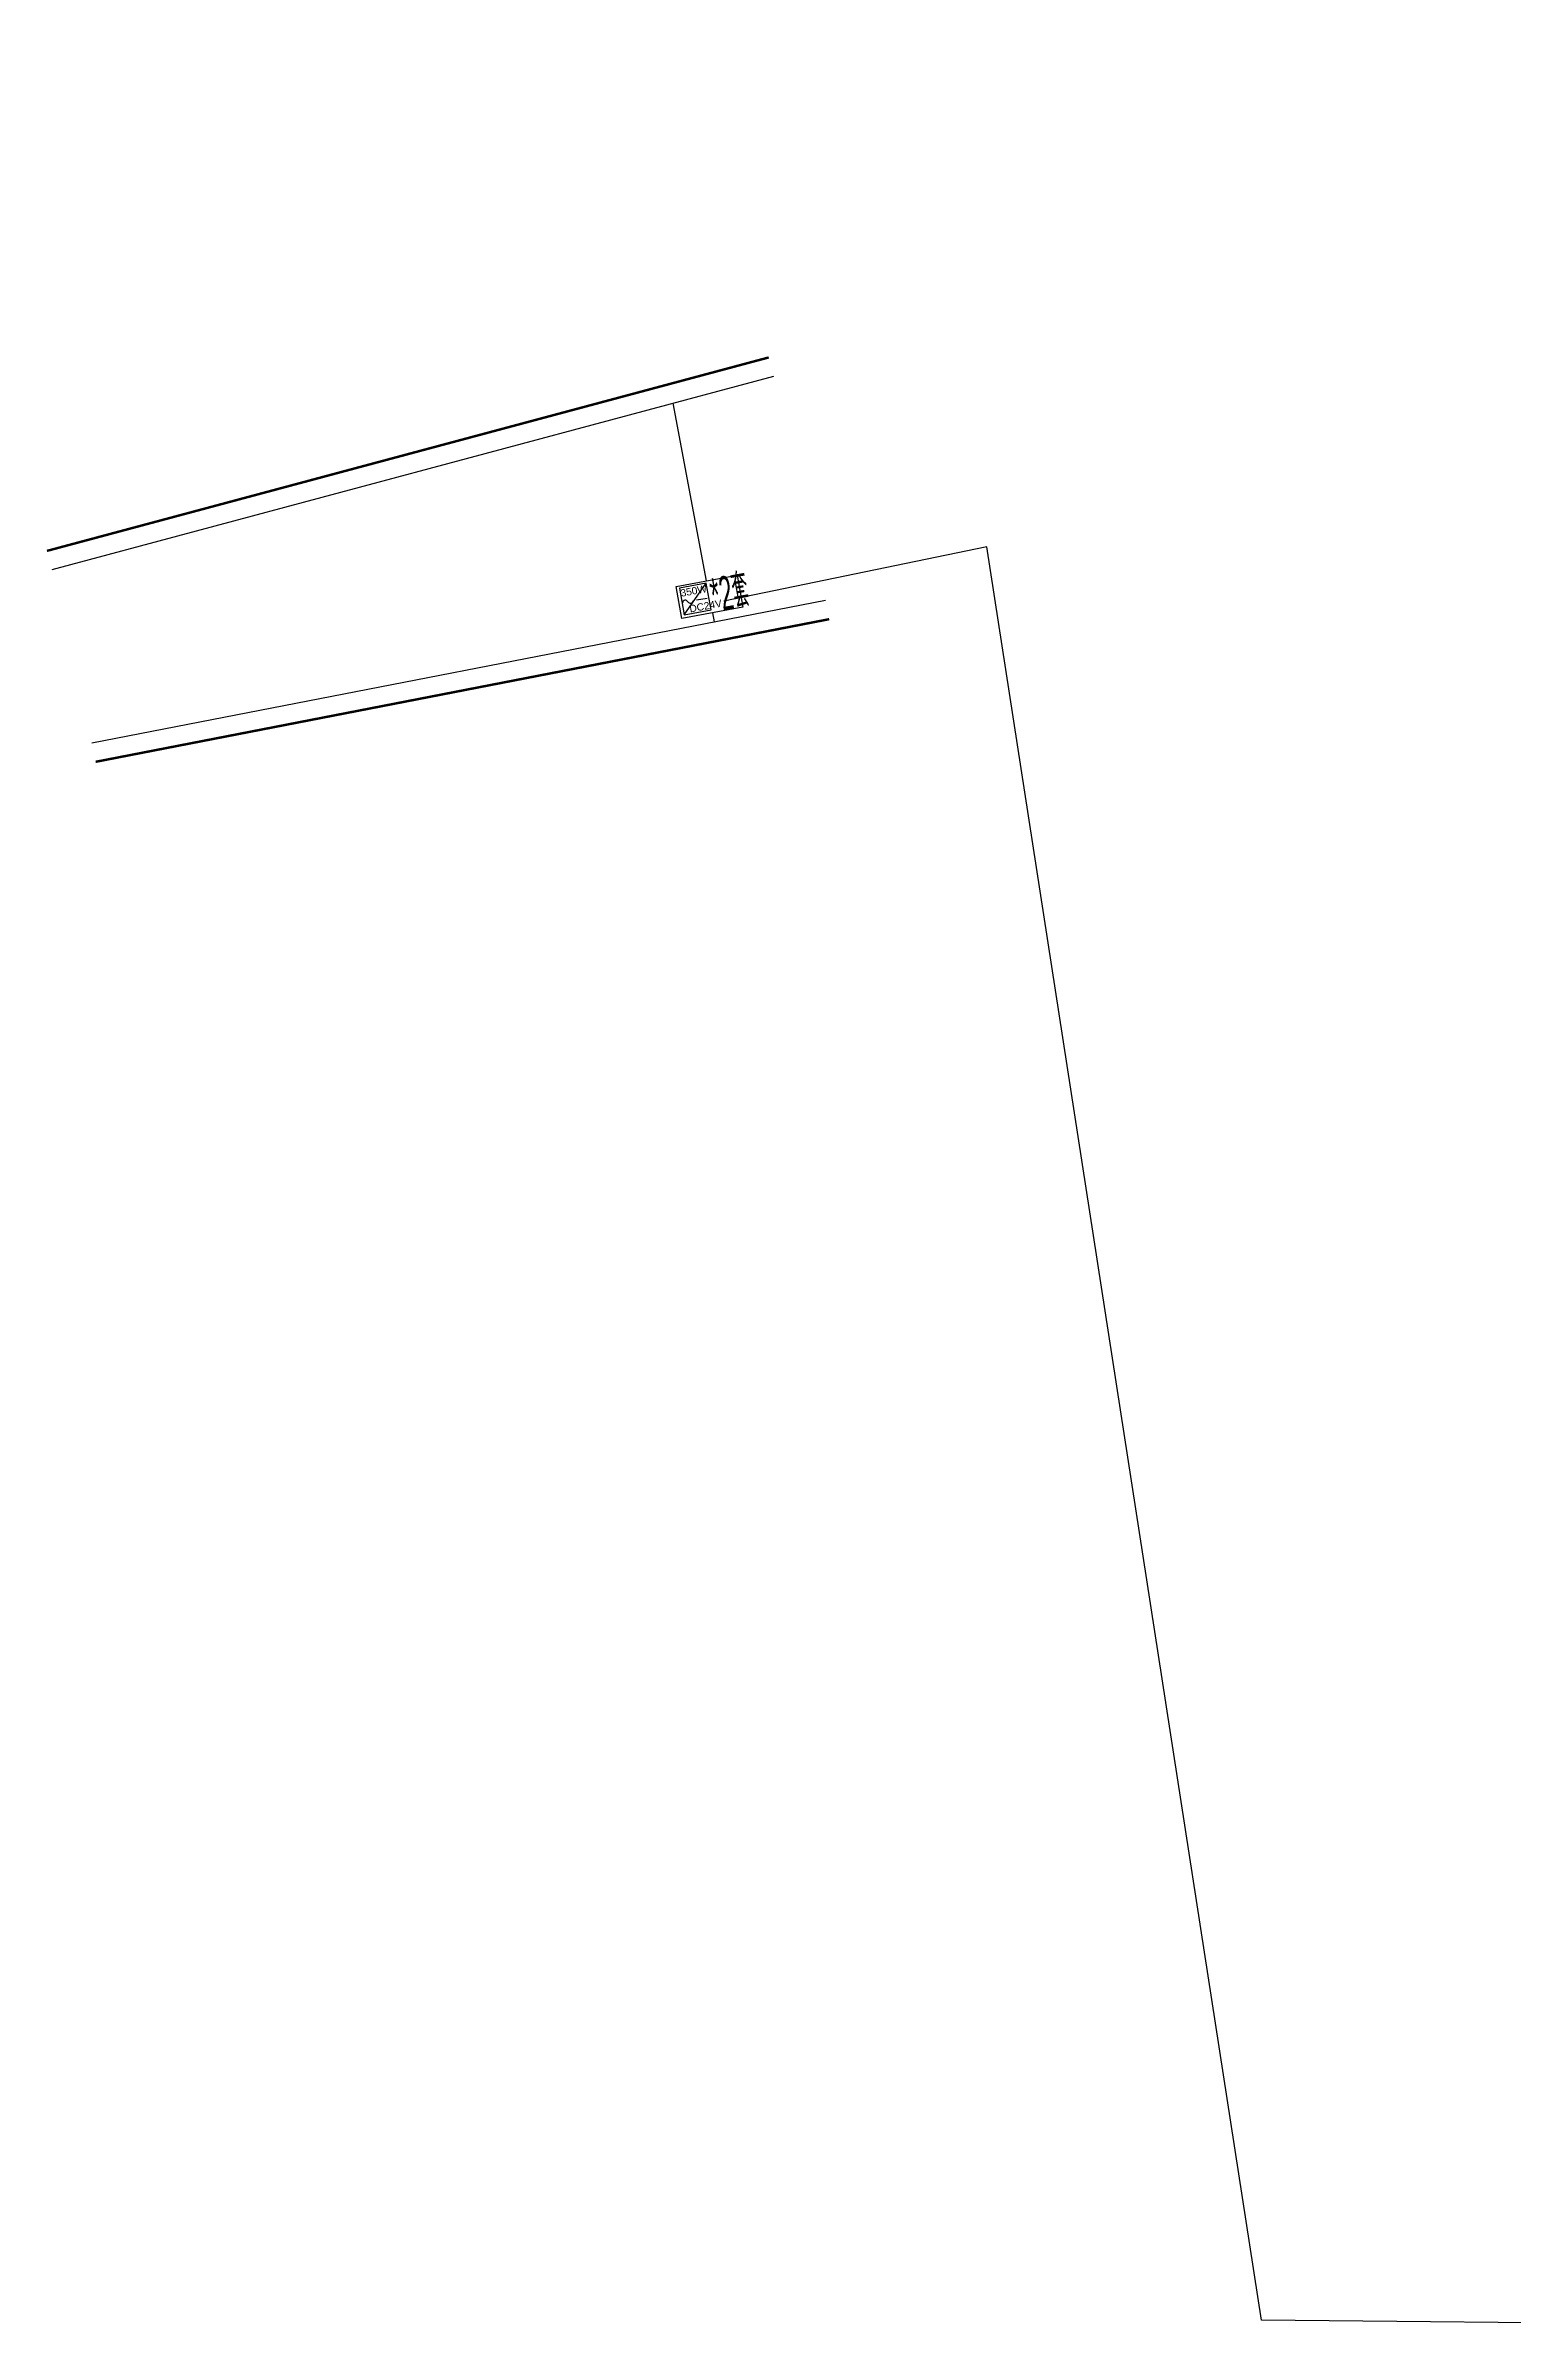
# Model space of a CAD drawing. Header units: inches. Extents: x -187843 to 1582678, y -554589 to 1835338.
# Drawn here: x 1477841 to 1508085, y -322810 to -275657 of the extents above; entities that cross this region are included whole.
import ezdxf
from ezdxf.lldxf.tags import DXFTag

# ---------------------------------------------------------------- set-up
doc = ezdxf.new("R2010")
doc.units = ezdxf.units.IN
doc.header["$MEASUREMENT"] = 0
doc.layers.get('0').update_dxf_attribs({"color": 253})
for name, color, linetype in [('0-LIGHT-TXT', 90, 'Continuous'), ('0-SL01', 1, 'Continuous'), ('0-开关电源', 3, 'Continuous'), ('LT-220V', 5, 'Continuous'), ('LT-24V', 4, 'Continuous')]:
    doc.layers.add(name, color=color, linetype=linetype)
doc.styles.add('SMDEI', font='smsim.shx', dxfattribs={"width": 0.75, "bigfont": 'smfs.shx'})
doc.styles.get("Standard").update_dxf_attribs({"font": 'arial.ttf'})
tags = doc.linetypes.add('SL01_LINE', pattern='A,0.3,-0.3,["SL01",Standard,S=0.2,R=-0.1,X=-0.1,Y=-0.1],-1.2', length=1.8).pattern_tags.tags
tags[6] = DXFTag(74, 10)

# ---------------------------------------------------------------- blocks, each defined once
blk = doc.blocks.new('LEDDR01')
at = {"layer": '0-开关电源'}
for p, q in [((-224, 0), (224, 448)), ((19, 205), (198, 205))]:
    blk.add_line(p, q, dxfattribs=at)
blk.add_lwpolyline([(-224, 0), (224, 0), (224, 448), (-224, 448)], close=True, dxfattribs=at)
for centre, start, end in [((-171, 187), 19.4712, 160.5288), ((-81, 219), 199.4712, 340.5288)]:
    blk.add_arc(centre, 47.5, start, end, dxfattribs=at)
at = {"color": 3}
for s, p in [('350W', (-219, 302)), ('DC24V', (-122, 21))]:
    blk.add_text(s, height=120, dxfattribs=at).set_placement(p)

msp = doc.modelspace()

# ---------------------------------------------------------------- linework, layer by layer
at = {"layer": '0-LIGHT-TXT', "color": 7}
msp.add_lwpolyline([(1490830, -286796), (1492088, -286563), (1492210, -287224), (1490952, -287456)], close=True, dxfattribs=at)
at = {"layer": '0-SL01', "linetype": 'SL01_LINE', "const_width": 50}
for points in [[(1545933, -294382, -0.200801), (1545587, -293692, 0.208142), (1497852, -201812, 0.208142)], [(1493918, -204810), (1494633, -203845, -0.353767), (1529133, -358703, -0.246324), (1523001, -363145, 0.410153)]]:
    msp.add_lwpolyline(points, format="xyb", dxfattribs=at)
for points in [[(1477866, -286065), (1492741, -282079)], [(1478869, -290411), (1493987, -287472)]]:
    msp.add_lwpolyline(points, dxfattribs=at)
at = {"layer": 'LT-220V'}
for points in [[(1511191, -327207), (1511544, -326931), (1511630, -322605), (1542982, -323509, 0.277279), (1494167, -200439), (1492640, -196476)], [(1511630, -322605), (1511585, -322604, 0.864685), (1511256, -322601), (1502895, -322519), (1497238, -285980), (1491819, -287099)]]:
    msp.add_lwpolyline(points, format="xyb", dxfattribs=at)
at = {"layer": 'LT-24V', "color": 4}
for points in [[(1477970, -286451), (1492845, -282465)], [(1491459, -286679), (1490773, -283021)], [(1478793, -290018), (1493910, -287080)], [(1491581, -287340), (1491617, -287525)]]:
    msp.add_lwpolyline(points, dxfattribs=at)

# ---------------------------------------------------------------- block references
at = {"layer": '0-开关电源', "color": 3, "xscale": 1.25, "yscale": 1.25, "zscale": 1.25, "rotation": 10.4642180098909}
msp.add_blockref('LEDDR01', (1491276, -287333), dxfattribs=at)

# ---------------------------------------------------------------- texts
at = {"layer": '0-LIGHT-TXT', "color": 7, "style": 'SMDEI', "width": 0.5}
msp.add_text('*2套', height=700, rotation=10.4642, dxfattribs=at).set_placement((1491617, -287333))

doc.saveas('drawing.dxf')
